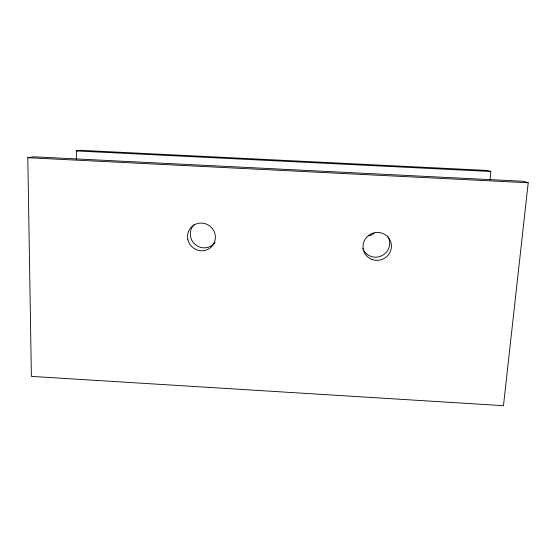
<?xml version="1.0" encoding="UTF-8"?>
<svg xmlns="http://www.w3.org/2000/svg" width="556" height="556" viewBox="0 0 556 556"><rect width="100%" height="100%" fill="white"/><g stroke="black" fill="none" stroke-linecap="round" stroke-linejoin="round"><path stroke-width="0.83" d="M489.996 180.13L490.872 171.484L487.508 170.47L80.724 150.322L76.332 150.933L76.367 159.614M528.2 182.764L503.465 405.678L31.393 376.384L27.8 157.702L34.152 156.813L523.293 181.277L528.2 182.764L27.8 157.702M76.332 150.933L490.872 171.484M374.23 233.117A11.85 11.606 -25.6 0 1 368.781 235.911M387.615 236.105A13.963 13.615 -21.5 0 1 381.944 255.69A13.963 13.615 -21.5 0 1 362.762 248.49M215.109 242.319A13.775 13.42 39.8 0 1 195.045 244.362A13.775 13.42 39.8 0 1 194.53 224.228M372.576 259.666A14.282 13.914 -21 0 0 391.209 243.514A14.282 13.914 -21 0 0 367.912 236.008A14.282 13.914 -21 0 0 372.576 259.666M187.886 239.733A14.081 13.712 39.4 0 0 210.995 247.267A14.081 13.712 39.4 0 0 205.47 223.755A14.081 13.712 39.4 0 0 187.886 239.733"/></g></svg>
